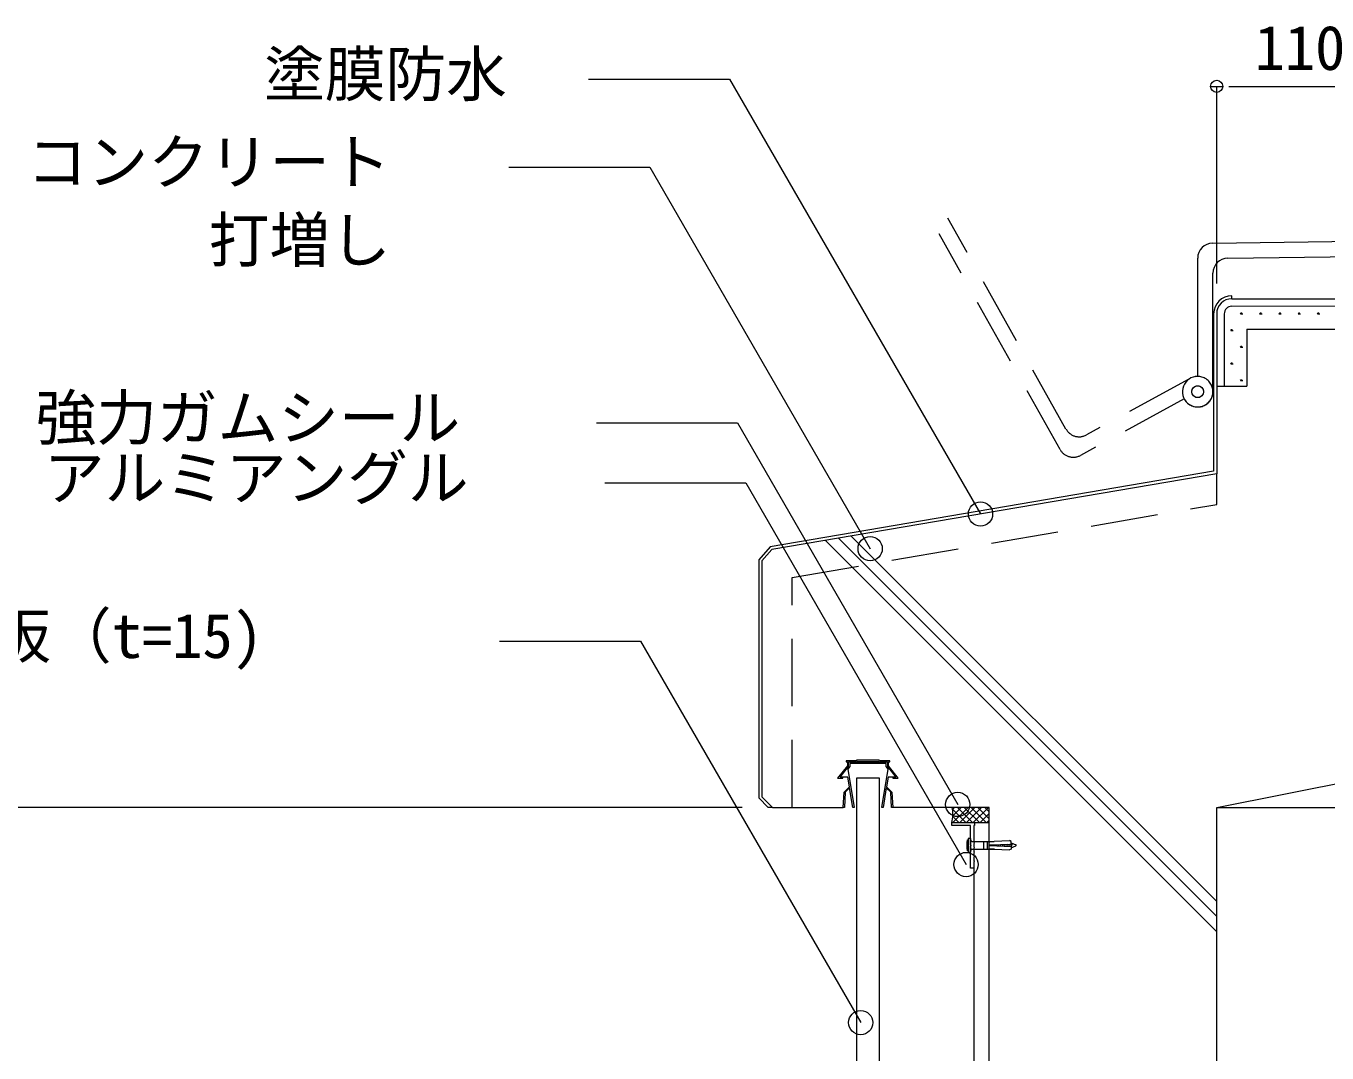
# Model space of a CAD drawing. Units: millimetres, scale not verified. Extents: x -5854 to 2760, y -1910 to 1910.
# Drawn here: x -1195 to -337, y -484 to 193 of the extents above; entities that cross this region are included whole.
import ezdxf
from ezdxf.enums import TextEntityAlignment as Align

# ---------------------------------------------------------------- set-up
doc = ezdxf.new("R2010")
doc.units = ezdxf.units.MM
doc.header["$LTSCALE"] = 7
doc.linetypes.add('USER1', pattern=[9.525, 6.35, -3.175])
for name, color, linetype, lineweight in [('0-0_0', 7, 'Continuous', 9), ('0-1_HATCH', 9, 'Continuous', 18), ('0-2_KUTAI', 3, 'Continuous', 18), ('0-3_BOUSUI', 1, 'Continuous', 18), ('0-4_MOJI', 7, 'Continuous', 18), ('0-5_KANAMONO', 4, 'Continuous', 18), ('0-7_BUHIN', 7, 'Continuous', 9), ('0-9_sunpo', 7, 'Continuous', 18), ('0-A_KANAMONO_SCREW', 4, 'Continuous', 18)]:
    doc.layers.add(name, color=color, linetype=linetype, lineweight=lineweight)
doc.styles.add('ＭＳ ゴシック', font='')
doc.styles.get('ＭＳ ゴシック').set_extended_font_data('MS Gothic')

# ---------------------------------------------------------------- blocks, each defined once
blk = doc.blocks.new('_DOT')
at = {"layer": '0-0_0'}
for p, q in [((-0.5, 0), (-1, 0)), ((0.25, 0), (-0.25, 0))]:
    blk.add_line(p, q, dxfattribs=at)
blk.add_circle((0, 0), 0.25, dxfattribs=at)

msp = doc.modelspace()

# ---------------------------------------------------------------- linework, layer by layer
at = {"layer": '0-1_HATCH'}
for p, q in [((-394.376, 3.138), (-392.788, 3.138)), ((-393.983, 3.139), (-394.237, 3.579)), ((-393.781, 3.147), (-393.781, 3.782)), ((-393.582, 3.147), (-393.582, 3.941)), ((-393.384, 3.147), (-393.384, 3.782)), ((-393.186, 3.142), (-392.932, 3.582)), ((-381.676, 3.138), (-380.088, 3.138)), ((-381.283, 3.139), (-381.537, 3.579)), ((-381.081, 3.147), (-381.081, 3.782)), ((-380.882, 3.147), (-380.882, 3.941)), ((-380.684, 3.147), (-380.684, 3.782)), ((-380.486, 3.142), (-380.232, 3.582)), ((-368.976, 3.138), (-367.388, 3.138)), ((-368.583, 3.139), (-368.837, 3.579)), ((-368.381, 3.148), (-368.381, 3.783)), ((-368.182, 3.148), (-368.182, 3.941)), ((-367.984, 3.148), (-367.984, 3.783)), ((-367.786, 3.142), (-367.532, 3.582)), ((-356.276, 3.138), (-354.688, 3.138)), ((-355.883, 3.139), (-356.137, 3.579)), ((-355.681, 3.148), (-355.681, 3.783)), ((-355.482, 3.148), (-355.482, 3.941)), ((-355.284, 3.148), (-355.284, 3.783)), ((-355.086, 3.142), (-354.832, 3.582)), ((-343.576, 3.138), (-341.988, 3.138)), ((-343.183, 3.139), (-343.437, 3.579)), ((-342.981, 3.148), (-342.981, 3.783)), ((-342.782, 3.148), (-342.782, 3.941)), ((-342.584, 3.148), (-342.584, 3.783)), ((-342.386, 3.142), (-342.132, 3.582)), ((-400.726, -7.861), (-399.138, -7.861)), ((-400.333, -7.859), (-400.587, -7.419)), ((-400.131, -7.851), (-400.131, -7.216)), ((-399.932, -7.851), (-399.932, -7.057)), ((-399.734, -7.851), (-399.734, -7.216)), ((-399.536, -7.857), (-399.282, -7.417)), ((-394.376, -18.859), (-392.788, -18.859)), ((-393.983, -18.858), (-394.237, -18.418)), ((-393.781, -18.85), (-393.781, -18.215)), ((-393.582, -18.85), (-393.582, -18.056)), ((-393.384, -18.85), (-393.384, -18.215)), ((-393.186, -18.855), (-392.932, -18.415)), ((-400.726, -29.858), (-399.138, -29.858)), ((-400.333, -29.856), (-400.587, -29.416)), ((-400.131, -29.848), (-400.131, -29.213)), ((-399.932, -29.848), (-399.932, -29.054)), ((-399.734, -29.848), (-399.734, -29.213)), ((-399.536, -29.854), (-399.282, -29.414)), ((-394.376, -40.856), (-392.788, -40.856)), ((-393.983, -40.855), (-394.237, -40.415)), ((-393.781, -40.847), (-393.781, -40.212)), ((-393.582, -40.847), (-393.582, -40.053)), ((-393.384, -40.847), (-393.384, -40.212)), ((-393.186, -40.852), (-392.932, -40.412)), ((-659.522, -144.816), (-410, -394.338)), ((-651.064, -143.375), (-410, -384.439)), ((-667.98, -146.258), (-410, -404.238)), ((-575.465, -332.296), (-584.3, -323.461)), ((-584.278, -323.594), (-582.98, -322.296)), ((-584.028, -327.834), (-578.49, -322.296)), ((-583.999, -332.296), (-573.999, -322.296)), ((-570.975, -332.296), (-580.975, -322.296)), ((-579.509, -332.296), (-569.509, -322.296)), ((-566.485, -332.296), (-576.485, -322.296)), ((-575.019, -332.296), (-565.019, -322.296)), ((-561.995, -332.296), (-571.995, -322.296)), ((-570.529, -332.296), (-560.529, -322.296)), ((-560.268, -329.533), (-567.505, -322.296)), ((-560.268, -325.043), (-563.014, -322.296)), ((-584.445, -332.296), (-584.697, -332.044)), ((-579.955, -332.296), (-584.049, -328.202)), ((-566.039, -332.296), (-560.268, -326.525)), ((-561.549, -332.296), (-560.268, -331.015))]:
    msp.add_line(p, q, dxfattribs=at)
at = {"layer": '0-2_KUTAI'}
for p, q in [((-410, 3.096), (-410, -102.296)), ((-405, 3.096), (-405, -44.6)), ((-400, 8.096), (-304.525, 8.571)), ((-390, -6.904), (-320, -6.904)), ((-390, -6.904), (-390, -44.6)), ((-410, -44.6), (-390, -44.6)), ((-410, -322.296), (-300, -300.511))]:
    msp.add_line(p, q, dxfattribs=at)
for points in [[(-410, -102.296), (-703.413, -152.296), (-710, -159.82), (-710, -315.225), (-702.929, -322.296), (-656.297, -322.296)], [(-560, -777.316), (-560, -322.296), (-623.704, -322.296)], [(-410, -927.316), (-410, -322.296), (0, -322.296)]]:
    msp.add_lwpolyline(points, dxfattribs=at)
at = {"layer": '0-2_KUTAI', "linetype": 'USER1'}
msp.add_lwpolyline([(-690, -322.296), (-690, -170.685), (-410, -122.524), (-410, -102.296)], dxfattribs=at)
at = {"layer": '0-2_KUTAI'}
for radius in [10, 5]:
    msp.add_arc((-400, 3.096), radius, 90, 180, dxfattribs=at)
at = {"layer": '0-3_BOUSUI'}
for p, q in [((-400, 13.096), (-400, 15.096)), ((-412, 3.096), (-412, -100.608)), ((-702.929, -322.296), (-705.757, -322.296)), ((-569.768, -332.296), (-560.268, -332.296))]:
    msp.add_line(p, q, dxfattribs=at)
for points in [[(-412, -100.608), (-704.449, -150.444), (-712, -159.068), (-712, -316.053), (-705.757, -322.296)], [(-1800, -767.316), (-613.642, -767.316), (-570, -723.674), (-570, -358.079)]]:
    msp.add_lwpolyline(points, dxfattribs=at)
for centre, radius, start, end in [((-400, 3.096), 12, 90, 180), ((-603.698, -326.865), 19.694, 343.99195, 13.4151)]:
    msp.add_arc(centre, radius, start, end, dxfattribs=at)
at = {"layer": '0-4_MOJI'}
for points in [[(-824.337, 157.786), (-731.234, 157.786), (-565.752, -128.837)], [(-876.93, 99.885), (-783.828, 99.885), (-638.566, -151.716)], [(-819.127, -68.757), (-726.024, -68.757), (-580.762, -320.359)], [(-813.641, -108.371), (-720.539, -108.371), (-575.276, -359.972)], [(-883.129, -212.586), (-790.027, -212.586), (-644.764, -464.187)]]:
    msp.add_lwpolyline(points, dxfattribs=at)
for centre in [(-565.752, -128.837), (-638.566, -151.716), (-580.762, -320.359), (-575.276, -359.972), (-644.764, -464.187)]:
    msp.add_circle(centre, 8, dxfattribs=at)
at = {"layer": '0-5_KANAMONO'}
for p, q in [((-400, 13.096), (0, 13.096)), ((-572.268, -347.546), (-572.098, -347.484))]:
    msp.add_line(p, q, dxfattribs=at)
for points in [[(-632.878, -292.296), (-627.204, -292.296), (-627.204, -295.296), (-621.704, -302.296), (-623.488, -302.296), (-623.488, -303.096), (-620, -303.096), (-626.404, -294.946), (-626.404, -292.296), (-625.604, -292.296), (-625.604, -291.496), (-632.331, -291.496), (-632.536, -291.196), (-647.464, -291.196), (-647.669, -291.496), (-654.397, -291.496), (-654.397, -292.296), (-653.597, -292.296), (-653.597, -294.946), (-660, -303.096), (-656.513, -303.096), (-656.513, -302.296), (-658.297, -302.296), (-652.797, -295.296), (-652.797, -292.296), (-647.122, -292.296), (-646.917, -291.996), (-633.083, -291.996)], [(-650, -322.296), (-652.109, -309.501), (-654.983, -312.296), (-655.497, -322.296), (-656.297, -322.296), (-655.783, -312.296), (-652.22, -308.83), (-653.297, -302.296), (-658.297, -302.296), (-652.797, -295.296), (-652.797, -292.296), (-647.122, -292.296), (-646.962, -292.588), (-633.038, -292.588), (-632.878, -292.296), (-627.204, -292.296), (-627.204, -295.296), (-621.704, -302.296), (-626.704, -302.296), (-627.781, -308.83), (-624.217, -312.296), (-623.704, -322.296), (-624.504, -322.296), (-625.017, -312.296), (-627.891, -309.501), (-630, -322.296), (-630.8, -322.296), (-626.638, -297.045), (-628.004, -295.307), (-628.004, -293.388), (-651.997, -293.388), (-651.997, -295.307), (-653.362, -297.045), (-649.2, -322.296)]]:
    msp.add_lwpolyline(points, close=True, dxfattribs=at)
for points in [[(-572.098, -347.108), (-572.268, -347.046), (-572.268, -334.296), (-584.768, -334.296), (-584.768, -332.296), (-569.768, -332.296), (-569.768, -334.296), (-570.268, -334.296), (-570.268, -345.296), (-569.842, -345.64)], [(-569.842, -357.951), (-570.268, -358.296), (-570.268, -362.296), (-572.268, -362.296), (-572.268, -347.546)], [(-569.842, -345.951), (-570.268, -346.296), (-570.268, -348.296), (-569.842, -348.64)], [(-569.842, -348.951), (-570.268, -349.296), (-570.268, -351.296), (-569.842, -351.64)], [(-569.842, -351.951), (-570.268, -352.296), (-570.268, -354.296), (-569.842, -354.64)], [(-569.842, -354.951), (-570.268, -355.296), (-570.268, -357.296), (-569.842, -357.64)]]:
    msp.add_lwpolyline(points, dxfattribs=at)
for centre, start, end in [((-572.168, -347.296), 290.2297, 69.7703), ((-569.968, -345.796), 308.97666, 51.02334), ((-569.968, -348.796), 308.97666, 51.02334), ((-569.968, -351.796), 308.97666, 51.02334), ((-569.968, -354.796), 308.97666, 51.02334), ((-569.968, -357.796), 308.97666, 51.02334)]:
    msp.add_arc(centre, 0.2, start, end, dxfattribs=at)
at = {"layer": '0-7_BUHIN', "linetype": 'USER1'}
for p, q in [((-509.42, -72.796), (-587.305, 66.119)), ((-513.317, -86.293), (-593.091, 55.991)), ((-428.377, -40.001), (-495.924, -76.693)), ((-431.377, -53.011), (-499.821, -90.19))]:
    msp.add_line(p, q, dxfattribs=at)
at = {"layer": '0-7_BUHIN'}
for p, q in [((-412.658, 49.763), (-0.134, 55.148)), ((-402.658, 39.896), (0, 45.149)), ((-422.524, -38.127), (-422.524, 39.764)), ((-412.524, -46.973), (-412.524, 29.896))]:
    msp.add_line(p, q, dxfattribs=at)
msp.add_lwpolyline([(-647.5, -303.096), (-647.5, -630.316), (-632.5, -630.316), (-632.5, -303.096)], close=True, dxfattribs=at)
at = {"layer": '0-7_BUHIN', "linetype": 'USER1'}
msp.add_circle((-422.524, -48.202), 3.894, dxfattribs=at)
at = {"layer": '0-7_BUHIN'}
msp.add_circle((-422.524, -48.202), 3.894, dxfattribs=at)
for centre, radius, start, end in [((-412.524, 39.764), 10, 90.7665, 180), ((-402.524, 29.896), 10, 90.7665, 180), ((-422.524, -48.202), 10.075, 90, 7.00661)]:
    msp.add_arc(centre, radius, start, end, dxfattribs=at)
at = {"layer": '0-7_BUHIN', "linetype": 'USER1'}
for centre, radius, start, end in [((-422.524, -48.202), 10.075, 208.51114, 125.51775), ((-500.698, -67.906), 10, 209.27764, 298.51114), ((-504.595, -81.403), 10, 209.27764, 298.51114)]:
    msp.add_arc(centre, radius, start, end, dxfattribs=at)
at = {"layer": '0-9_sunpo'}
for p, q in [((-410, 23.096), (-410, 153.14)), ((-394, 153.14), (-316, 153.14)), ((-722.929, -322.296), (-1506.769, -322.296))]:
    msp.add_line(p, q, dxfattribs=at)
at = {"layer": '0-A_KANAMONO_SCREW'}
for p, q in [((-573.934, -342.713), (-573.934, -351.879)), ((-572.268, -342.713), (-573.934, -342.713)), ((-572.268, -342.713), (-572.268, -343.963)), ((-574.351, -343.754), (-574.559, -344.796)), ((-574.559, -349.796), (-574.559, -344.796)), ((-574.559, -349.796), (-574.351, -350.838)), ((-574.351, -350.838), (-574.351, -343.754)), ((-574.351, -343.754), (-573.934, -343.754)), ((-573.934, -350.838), (-574.351, -350.838)), ((-572.268, -343.963), (-572.268, -350.629)), ((-572.268, -350.629), (-572.268, -351.879)), ((-571.434, -344.796), (-559.612, -344.796)), ((-571.434, -349.796), (-559.612, -349.796)), ((-563.778, -344.796), (-563.778, -349.796)), ((-561.278, -344.796), (-561.278, -349.796)), ((-559.602, -345.004), (-559.612, -344.796)), ((-559.612, -347.088), (-545.445, -346.463)), ((-559.612, -347.088), (-559.612, -347.504)), ((-559.612, -347.504), (-545.445, -348.129)), ((-559.602, -349.588), (-559.612, -349.796)), ((-559.602, -345.004), (-556.689, -344.875)), ((-559.602, -349.588), (-556.689, -349.716)), ((-559.404, -344.787), (-556.906, -344.677)), ((-559.394, -344.995), (-559.404, -344.787)), ((-559.394, -349.597), (-559.404, -349.805)), ((-559.404, -349.805), (-556.906, -349.915)), ((-558.874, -347.055), (-558.993, -347.532)), ((-557.61, -346.999), (-557.757, -347.586)), ((-556.897, -344.885), (-556.906, -344.677)), ((-556.897, -349.707), (-556.906, -349.915)), ((-556.698, -344.667), (-546.594, -344.222)), ((-556.689, -344.875), (-556.698, -344.667)), ((-556.689, -349.716), (-556.698, -349.924)), ((-556.698, -349.924), (-546.594, -350.37)), ((-556.346, -346.943), (-556.52, -347.641)), ((-555.082, -346.888), (-555.284, -347.695)), ((-553.818, -346.832), (-554.048, -347.75)), ((-552.554, -346.776), (-552.811, -347.804)), ((-551.29, -346.72), (-551.575, -347.859)), ((-550.026, -346.665), (-550.339, -347.913)), ((-548.763, -346.609), (-549.102, -347.968)), ((-547.499, -346.553), (-547.866, -348.022)), ((-546.235, -346.497), (-546.63, -348.077)), ((-545.445, -349.796), (-546.594, -350.37)), ((-545.445, -345.701), (-542.525, -346.911)), ((-544.848, -345.949), (-545.445, -348.339)), ((-545.445, -348.89), (-542.525, -347.681)), ((-545.445, -348.129), (-545.445, -349.796)), ((-573.934, -351.879), (-572.268, -351.879))]:
    msp.add_line(p, q, dxfattribs=at)
msp.add_lwpolyline([(-545.445, -346.463), (-545.445, -344.796), (-546.594, -344.222)], dxfattribs=at)
for centre, radius, start, end in [((-571.434, -343.963), 0.833, 180, 270), ((-571.434, -350.629), 0.833, 90, 180), ((-542.684, -347.296), 0.417, 292.5, 67.5)]:
    msp.add_arc(centre, radius, start, end, dxfattribs=at)

# ---------------------------------------------------------------- block references
at = {"layer": '0-9_sunpo', "xscale": 16, "yscale": 16, "rotation": 180}
msp.add_blockref('_DOT', (-410, 153.14), dxfattribs=at)

# ---------------------------------------------------------------- texts
at = {"layer": '0-4_MOJI', "style": 'ＭＳ ゴシック'}
for s, p in [('塗膜防水', (-1038.256, 137.786)), ('コンクリート', (-1194.808, 79.885)), ('\u3000\u3000\u3000打増し', (-1194.808, 28.403)), ('強力ガムシール', (-1188.985, -88.757)), ('アルミアングル', (-1183.499, -128.371)), ('押出成形セメント板（t=15)', (-1538.875, -232.586))]:
    msp.add_text(s, height=29.33, dxfattribs=at).set_placement(p, align=Align.BOTTOM_LEFT)
at = {"layer": '0-9_sunpo', "style": 'ＭＳ ゴシック'}
msp.add_text('110', height=29.33, dxfattribs=at).set_placement((-385, 155.14), align=Align.BOTTOM_LEFT)

doc.saveas('drawing.dxf')
